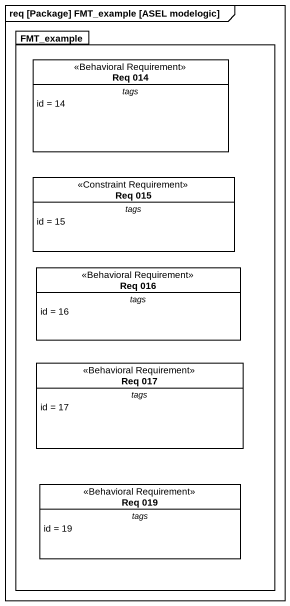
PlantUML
@startuml
mainframe req [Package] FMT_example [ASEL modelogic]
hide circle
hide empty members
package FMT_example {
  class "Req 014" as Req_014 <<Behavioral Requirement>> {
    -- tags --
    id = 14
  }
  class "Req 015" as Req_015 <<Constraint Requirement>> {
    -- tags --
    id = 15
  }
  class "Req 016" as Req_016 <<Behavioral Requirement>> {
    -- tags --
    id = 16
  }
  class "Req 017" as Req_017 <<Behavioral Requirement>> {
    -- tags --
    id = 17
  }
  class "Req 019" as Req_019 <<Behavioral Requirement>> {
    -- tags --
    id = 19
  }
}
@enduml
